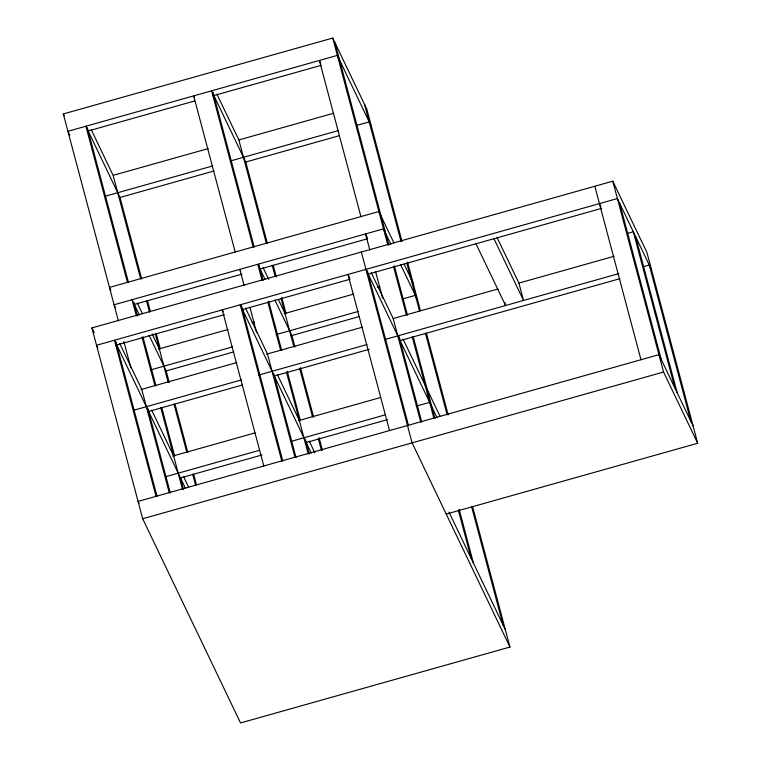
<?xml version="1.0" encoding="UTF-8"?>
<svg xmlns="http://www.w3.org/2000/svg" width="761" height="761" viewBox="0 0 761 761"><rect width="100%" height="100%" fill="white"/><g stroke="black" fill="none" stroke-linecap="round" stroke-linejoin="round"><path stroke-width="1.14" d="M118.355 320.838L63.306 113.95L332.728 38.05L366.859 109.28L402.017 241.427M88.466 130.892L194.635 100.985M212.899 95.838L321.351 65.294M113.427 175.287L208.181 148.595M239.002 139.91L333.756 113.218M105.389 196.195L212.795 165.936M231.068 160.79L338.379 130.559M356.643 125.422L369.199 121.884M120.324 197.384L213.936 171.006M245.898 162.007L339.511 135.639M133.479 304.695L241.931 274.141M260.195 268.994L367.506 238.764M472.648 506.874L509.946 647.05L240.533 722.95L142.688 518.755L91.91 327.924L612.786 181.194L646.917 252.433L697.694 443.254L446.231 514.084M115.929 345.199L224.381 314.654M242.645 309.508L349.955 279.277M368.219 274.131L601.713 208.352M158.45 349.08L228.081 329.465M252.053 322.712L254.336 322.065M284.024 313.703L353.656 294.088M377.637 287.335L379.92 286.688M627.72 233.37L633.333 231.791L674.874 387.91M150.507 369.96L232.695 346.807M276.081 334.593L358.279 311.439M402.797 298.892L415.354 295.354M165.337 371.178L233.836 351.877M290.911 335.801L359.411 316.509M140.89 389.584L236.785 362.578M266.464 354.217L362.36 327.201M371.254 272.752L393.19 318.517L497.97 288.999M518.479 283.225L614.156 256.267M133.993 410.179L241.399 379.92M258.607 375.078L366.983 344.543M385.247 339.406L618.769 273.618M643.644 266.607L649.257 265.028L690.798 421.156M147.786 411.682L242.54 384.99M273.361 376.305L369.256 349.299M400.077 340.614L619.901 278.688M172.747 456.067L254.945 432.914M298.322 420.7L380.519 397.546M165.85 476.662L259.558 450.265M291.52 441.256L385.133 414.888M416.191 406.146L429.661 402.35M179.644 478.165L261.832 455.011M305.218 442.797L387.406 419.634M142.688 518.755L663.563 372.024L697.694 443.254M651.53 269.775L617.399 198.545L96.533 345.275L97.893 348.129M599.44 203.606L600.971 206.792M693.081 425.903L658.94 354.674L138.074 501.404L139.092 503.544M496.981 237.327L518.916 283.102L523.53 300.443L493.946 238.716M475.986 243.767L505.57 305.503L504.705 302.25M371.473 126.63L337.342 55.401L67.919 131.292L69.746 135.097M320.742 63.306L319.382 60.461L360.923 216.581M393.913 242.883L378.883 211.529L109.47 287.42L110.83 290.274M404.11 264.172L413.014 282.759M390.878 244.262L383.496 228.871L114.083 304.771L115.444 307.615M400.562 264.486L417.627 300.1M367.363 237.727L365.537 233.931L369.817 250.008M403.111 339.235L440.067 416.362M365.946 269.384L437.033 417.741M349.803 278.241L347.986 274.445L389.527 430.564M448.98 512.105L505.333 629.708M509.946 647.05L412.101 442.854L361.332 252.034M216.923 94.183L238.849 139.948L266.379 243.396M194.559 97.779L193.655 95.876L235.197 252.005M263.078 267.653L268.69 279.363M278.383 299.587L285.014 313.427M265.151 279.687L257.77 264.286L262.05 280.362M274.835 299.91L291.901 335.525L294.954 347.006M240.723 271.249L239.81 269.346L244.091 285.423M245.527 308.167L267.453 353.932L294.983 457.38M277.385 374.65L299.311 420.414M309.242 441.133L314.845 452.843M311.306 453.156L240.219 304.8L281.76 460.928M223.163 311.763L222.26 309.86L263.801 465.989M91.196 129.598L113.123 175.372L140.652 278.821M63.306 113.95L64.219 115.843M137.351 303.078L142.45 313.722M152.143 333.946L159.287 348.842M139.415 315.102L132.043 299.71L136.324 315.777M149.108 335.325L166.174 370.94L169.227 382.422M119.8 343.582L141.727 389.356L169.256 492.795M151.658 410.065L173.584 455.839M183.515 476.548L188.614 487.192M185.579 488.572L114.492 340.215L156.034 496.343M91.91 327.924L94.183 332.681M635.606 236.538L677.147 392.666M619.682 203.292L661.223 359.42M612.786 181.194L663.563 372.024M594.826 186.255L640.981 359.734M407.515 262.088L420.376 310.44M426.493 333.394L448.181 414.907M364.586 104.533L400.961 241.275M406.774 263.087L419.634 311.43M425.437 333.242L447.126 414.745M471.592 506.712L503.059 624.962M335.002 42.797L388.833 245.099M394.331 265.77L407.458 315.13M413.271 336.942L434.988 418.579M459.121 509.271L473.475 563.226M332.728 38.05L387.777 244.947M393.58 266.759L406.412 314.968M412.215 336.781L433.932 418.417M458.369 510.26L471.202 558.479M398.926 336.276L421.765 422.117M393.19 318.517L420.709 421.965M375.62 271.82L382.64 298.217M367.354 270.878L408.543 425.665M267.434 243.558L245.746 162.045L211.615 90.816L253.156 246.945M273.237 265.37L276.291 276.852M281.789 297.513L286.069 313.58M300.452 367.668L313.589 417.028M319.087 437.699L322.445 450.322M272.181 265.209L275.235 276.69M281.037 298.502L293.908 346.845M299.71 368.657L312.533 416.876M318.336 438.688L321.399 450.17M213.023 92.309L254.212 247.097M258.892 264.704L263.097 280.524M268.595 301.185L281.732 350.545M287.23 371.206L300.367 420.576M305.342 439.259L309.261 453.994M267.853 302.174L280.685 350.393M286.488 372.205L308.205 453.841M273.77 373.86L296.039 457.542M249.893 307.235L256.609 332.49M241.342 305.209L282.816 461.08M141.708 278.973L120.019 197.47L85.888 126.231L127.429 282.36M147.51 300.785L150.259 311.116M156.366 334.079L160.333 349.004M175.03 404.234L187.862 452.453M193.665 474.265L196.414 484.595M146.454 300.624L149.508 312.105M155.311 333.917L168.171 382.26M173.984 404.072L186.806 452.291M192.609 474.103L195.663 485.585M87.296 127.734L128.485 282.521M133.746 302.288L137.37 315.939M142.868 336.6L156.005 385.96M161.808 407.772L174.64 455.991M180.481 477.937L183.534 489.409M142.126 337.589L154.949 385.808M160.752 407.62L182.478 489.256M147.758 408.2L170.312 492.957M123.853 341.508L130.882 367.905M115.9 341.718L157.089 496.505"/></g></svg>
